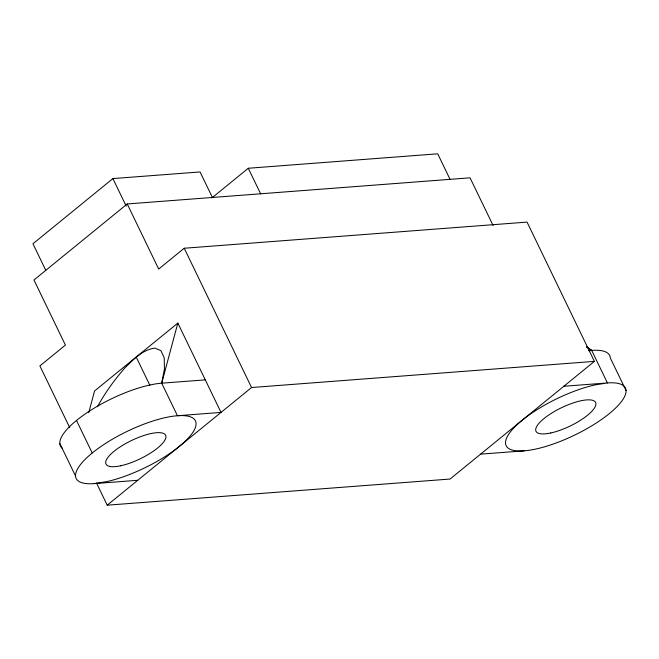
<?xml version="1.0" encoding="UTF-8"?>
<svg xmlns="http://www.w3.org/2000/svg" width="659" height="659" viewBox="0 0 659 659"><rect width="100%" height="100%" fill="white"/><g stroke="black" fill="none" stroke-linecap="round" stroke-linejoin="round"><path stroke-width="0.99" d="M88.751 412.649L94.566 390.976L177.839 323.091L221.02 412.41L177.444 415.738L161.71 383.184L164.462 368.793L164.198 357.689L160.92 350.637L154.865 348.117C142.369 349.756 133.447 359.55 124.88 367.87C114.534 379.864 105.028 392.665 97.557 406.661M62.218 448.186A66.23 20.248 -25.8 0 1 88.751 411.554A66.23 20.248 -25.8 0 1 161.71 383.184L177.839 323.091M212.47 197.626L200.056 171.941L112.895 178.581L32.95 243.756L45.809 270.363M493.097 225.493L470.048 177.823L127.22 203.96L33.955 279.993L65.422 345.094L39.886 365.91L69.755 427.707M211.868 197.939L248.278 168.259L437.708 153.811L450.13 179.503M96.511 483.047L107.211 505.189L450.039 479.044L594.385 361.379L527.052 222.099L184.223 248.245L158.687 269.061L127.22 203.96M107.211 505.189L251.557 387.525L594.385 361.379M589.978 350.67L591.691 350.399A66.23 20.248 -25.8 0 1 610.316 357.985L626.05 390.54M94.171 483.615L106.865 481.605A66.23 20.248 -25.8 0 0 195.954 425.31A66.23 20.248 -25.8 0 0 113.908 438.342A66.23 20.248 -25.8 0 0 94.171 483.615L137.747 480.296M161.71 383.184L205.287 379.864M588.652 350.629L591.691 350.399L607.433 382.945A66.23 20.248 -25.8 0 1 587.696 428.218A66.23 20.248 -25.8 0 1 505.642 441.25A66.23 20.248 -25.8 0 1 594.731 384.963L607.433 382.945L563.849 386.265M480.576 454.15L524.152 450.83M586.526 347.087L591.691 350.399L586.798 346.708M248.278 168.259L260.7 193.952M184.223 248.245L251.557 387.525M112.895 178.581L126.198 206.11M136.207 357.038L149.931 385.416M76.493 420.45L92.227 452.997M59.812 443.482L75.546 476.029M120.77 465.765A33.115 10.124 -25.8 0 0 165.944 436.736A33.115 10.124 -25.8 0 0 120.704 446.53A33.115 10.124 -25.8 0 0 120.77 465.765M550.759 432.971A33.115 10.124 -25.8 0 0 595.925 403.951A33.115 10.124 -25.8 0 0 550.693 413.737A33.115 10.124 -25.8 0 0 550.759 432.971"/></g></svg>
